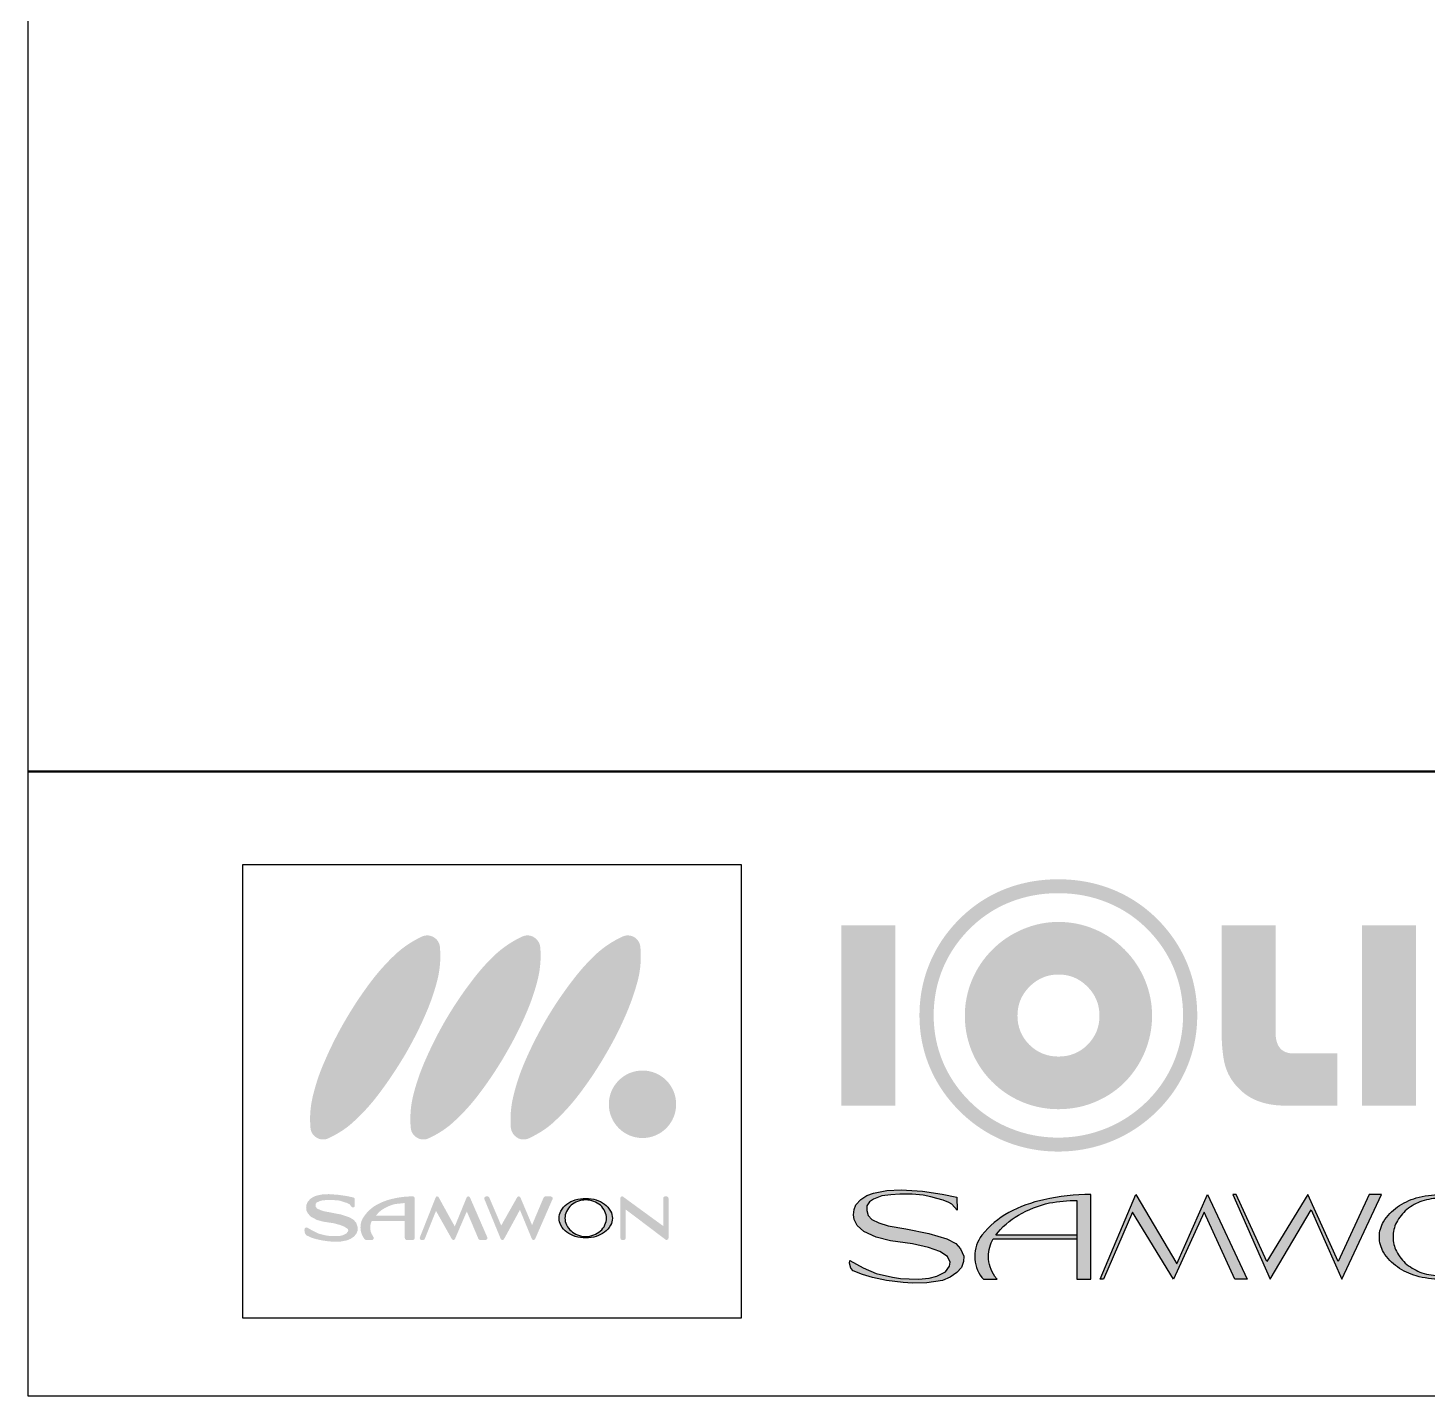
# Model space of a CAD drawing. Extents: x 295 to 2531, y 240 to 845.
# Drawn here: x 748.33 to 787.24, y 545.4 to 583.43 of the extents above; entities that cross this region are included whole.
import ezdxf

# ---------------------------------------------------------------- set-up
doc = ezdxf.new("R2010")
doc.units = 0
doc.header["$LTSCALE"] = 0.1
doc.layers.get('0').update_dxf_attribs({"linetype": 'CONTINUOUS'})
doc.layers.add('_______1', color=160, linetype='CONTINUOUS')
doc.layers.add('SHEET', color=7, linetype='CONTINUOUS')

# ---------------------------------------------------------------- blocks, each defined once
blk = doc.blocks.new('AI9-BLK8')
at = {"layer": '_______1'}
h = blk.add_hatch(color=7, dxfattribs=at)
edge = h.paths.add_edge_path()
edge.add_spline(control_points=[(1.18, -0.382), (1.113, -0.519), (1.015, -0.638), (0.899, -0.733), (0.778, -0.828), (0.644, -0.907), (0.5, -0.954), (0.34, -1.005), (0.171, -1.033), (0.001, -1.033), (-0.169, -1.033), (-0.336, -1.005), (-0.497, -0.954), (-0.641, -0.907), (-0.775, -0.828), (-0.897, -0.733), (-1.013, -0.638), (-1.107, -0.519), (-1.175, -0.382), (-1.237, -0.268), (-1.267, -0.137), (-1.267, -0.003), (-1.267, 0.134), (-1.237, 0.261), (-1.175, 0.382), (-1.107, 0.515), (-1.013, 0.632), (-0.897, 0.729), (-0.775, 0.828), (-0.641, 0.898), (-0.497, 0.951), (-0.336, 1.003), (-0.169, 1.029), (0.001, 1.029), (0.171, 1.029), (0.34, 1.003), (0.5, 0.951), (0.644, 0.898), (0.778, 0.828), (0.899, 0.729), (1.015, 0.632), (1.113, 0.515), (1.18, 0.382), (1.239, 0.261), (1.272, 0.134), (1.272, -0.003), (1.272, -0.137), (1.239, -0.268), (1.18, -0.382)], knot_values=[0, 0, 0, 0, 1, 1, 1, 2, 2, 2, 3, 3, 3, 4, 4, 4, 5, 5, 5, 6, 6, 6, 7, 7, 7, 8, 8, 8, 9, 9, 9, 10, 10, 10, 11, 11, 11, 12, 12, 12, 13, 13, 13, 14, 14, 14, 15, 15, 15, 16, 16, 16, 16], degree=3, periodic=0)
edge = h.paths.add_edge_path(flags=16)
edge.add_spline(control_points=[(1.52, 0.403), (1.428, 0.558), (1.305, 0.692), (1.154, 0.795), (1, 0.9), (0.83, 0.981), (0.649, 1.038), (0.438, 1.095), (0.221, 1.127), (0.001, 1.127), (-0.219, 1.127), (-0.436, 1.095), (-0.649, 1.038), (-0.828, 0.981), (-0.998, 0.9), (-1.15, 0.795), (-1.3, 0.692), (-1.424, 0.558), (-1.518, 0.403), (-1.59, 0.282), (-1.631, 0.14), (-1.631, -0.003), (-1.631, -0.146), (-1.59, -0.286), (-1.518, -0.408), (-1.424, -0.563), (-1.3, -0.7), (-1.15, -0.8), (-0.998, -0.907), (-0.828, -0.988), (-0.649, -1.039), (-0.436, -1.098), (-0.219, -1.127), (0.001, -1.127), (0.221, -1.127), (0.438, -1.098), (0.649, -1.039), (0.83, -0.988), (1, -0.907), (1.154, -0.8), (1.305, -0.7), (1.428, -0.563), (1.52, -0.408), (1.595, -0.286), (1.631, -0.146), (1.631, -0.003), (1.631, 0.14), (1.595, 0.282), (1.52, 0.403)], knot_values=[0, 0, 0, 0, 1, 1, 1, 2, 2, 2, 3, 3, 3, 4, 4, 4, 5, 5, 5, 6, 6, 6, 7, 7, 7, 8, 8, 8, 9, 9, 9, 10, 10, 10, 11, 11, 11, 12, 12, 12, 13, 13, 13, 14, 14, 14, 15, 15, 15, 16, 16, 16, 16], degree=3, periodic=0)
at = {"layer": '_______1', "color": 7}
for points in [[(1.52, 0.403), (1.428, 0.558), (1.305, 0.692), (1.154, 0.795), (1, 0.9), (0.83, 0.981), (0.649, 1.038), (0.438, 1.095), (0.221, 1.127), (0.001, 1.127), (-0.219, 1.127), (-0.436, 1.095), (-0.649, 1.038), (-0.828, 0.981), (-0.998, 0.9), (-1.15, 0.795), (-1.3, 0.692), (-1.424, 0.558), (-1.518, 0.403), (-1.59, 0.282), (-1.631, 0.14), (-1.631, -0.003), (-1.631, -0.146), (-1.59, -0.286), (-1.518, -0.408), (-1.424, -0.563), (-1.3, -0.7), (-1.15, -0.8), (-0.998, -0.907), (-0.828, -0.988), (-0.649, -1.039), (-0.436, -1.098), (-0.219, -1.127), (0.001, -1.127), (0.221, -1.127), (0.438, -1.098), (0.649, -1.039), (0.83, -0.988), (1, -0.907), (1.154, -0.8), (1.305, -0.7), (1.428, -0.563), (1.52, -0.408), (1.595, -0.286), (1.631, -0.146), (1.631, -0.003), (1.631, 0.14), (1.595, 0.282), (1.52, 0.403)], [(1.18, -0.382), (1.113, -0.519), (1.015, -0.638), (0.899, -0.733), (0.778, -0.828), (0.644, -0.907), (0.5, -0.954), (0.34, -1.005), (0.171, -1.033), (0.001, -1.033), (-0.169, -1.033), (-0.336, -1.005), (-0.497, -0.954), (-0.641, -0.907), (-0.775, -0.828), (-0.897, -0.733), (-1.013, -0.638), (-1.107, -0.519), (-1.175, -0.382), (-1.237, -0.268), (-1.267, -0.137), (-1.267, -0.003), (-1.267, 0.134), (-1.237, 0.261), (-1.175, 0.382), (-1.107, 0.515), (-1.013, 0.632), (-0.897, 0.729), (-0.775, 0.828), (-0.641, 0.898), (-0.497, 0.951), (-0.336, 1.003), (-0.169, 1.029), (0.001, 1.029), (0.171, 1.029), (0.34, 1.003), (0.5, 0.951), (0.644, 0.898), (0.778, 0.828), (0.899, 0.729), (1.015, 0.632), (1.113, 0.515), (1.18, 0.382), (1.239, 0.261), (1.272, 0.134), (1.272, -0.003), (1.272, -0.137), (1.239, -0.268), (1.18, -0.382)]]:
    blk.add_open_spline(points, degree=3, knots=[0, 0, 0, 0, 1, 1, 1, 2, 2, 2, 3, 3, 3, 4, 4, 4, 5, 5, 5, 6, 6, 6, 7, 7, 7, 8, 8, 8, 9, 9, 9, 10, 10, 10, 11, 11, 11, 12, 12, 12, 13, 13, 13, 14, 14, 14, 15, 15, 15, 16, 16, 16, 16], dxfattribs=at)

msp = doc.modelspace()

# ---------------------------------------------------------------- hatches: boundary and pattern name
at = {"layer": '_______1'}
h = msp.add_hatch(color=7, dxfattribs=at)
edge = h.paths.add_edge_path()
edge.add_spline(control_points=[(780.173, 554.682), (779.999, 554.27), (779.749, 553.903), (779.421, 553.582), (779.087, 553.258), (778.712, 553.011), (778.293, 552.843), (777.874, 552.673), (777.43, 552.587), (776.965, 552.587), (776.497, 552.587), (776.056, 552.673), (775.639, 552.843), (775.22, 553.011), (774.845, 553.258), (774.516, 553.582), (774.185, 553.911), (773.934, 554.277), (773.761, 554.686), (773.588, 555.094), (773.503, 555.527), (773.503, 555.985), (773.503, 556.448), (773.588, 556.885), (773.761, 557.296), (773.934, 557.707), (774.185, 558.077), (774.516, 558.403), (774.842, 558.726), (775.212, 558.968), (775.627, 559.133), (776.043, 559.298), (776.489, 559.382), (776.965, 559.382), (777.443, 559.382), (777.89, 559.298), (778.307, 559.131), (778.725, 558.965), (779.097, 558.723), (779.421, 558.403), (779.752, 558.077), (780.004, 557.707), (780.176, 557.296), (780.348, 556.885), (780.435, 556.448), (780.435, 555.985), (780.435, 555.527), (780.348, 555.093), (780.173, 554.682), (780.173, 554.682), (780.173, 554.682), (780.173, 554.682)], knot_values=[0, 0, 0, 0, 1, 1, 1, 2, 2, 2, 3, 3, 3, 4, 4, 4, 5, 5, 5, 6, 6, 6, 7, 7, 7, 8, 8, 8, 9, 9, 9, 10, 10, 10, 11, 11, 11, 12, 12, 12, 13, 13, 13, 14, 14, 14, 15, 15, 15, 16, 16, 16, 17, 17, 17, 17], degree=3, periodic=0)
edge = h.paths.add_edge_path(flags=16)
edge.add_spline(control_points=[(780.542, 557.446), (780.349, 557.904), (780.068, 558.315), (779.7, 558.68), (779.34, 559.034), (778.926, 559.305), (778.461, 559.49), (777.996, 559.675), (777.496, 559.768), (776.963, 559.768), (776.435, 559.768), (775.939, 559.676), (775.474, 559.492), (775.011, 559.308), (774.599, 559.037), (774.237, 558.68), (773.868, 558.315), (773.588, 557.904), (773.397, 557.446), (773.204, 556.987), (773.108, 556.501), (773.108, 555.985), (773.108, 555.476), (773.204, 554.993), (773.397, 554.538), (773.588, 554.083), (773.868, 553.675), (774.237, 553.309), (774.605, 552.948), (775.022, 552.673), (775.488, 552.484), (775.952, 552.296), (776.445, 552.2), (776.963, 552.2), (777.483, 552.2), (777.977, 552.296), (778.443, 552.484), (778.91, 552.673), (779.328, 552.948), (779.7, 553.309), (780.065, 553.667), (780.345, 554.075), (780.539, 554.534), (780.733, 554.992), (780.829, 555.476), (780.829, 555.985), (780.829, 556.501), (780.733, 556.987), (780.542, 557.446), (780.542, 557.446), (780.542, 557.446), (780.542, 557.446)], knot_values=[0, 0, 0, 0, 1, 1, 1, 2, 2, 2, 3, 3, 3, 4, 4, 4, 5, 5, 5, 6, 6, 6, 7, 7, 7, 8, 8, 8, 9, 9, 9, 10, 10, 10, 11, 11, 11, 12, 12, 12, 13, 13, 13, 14, 14, 14, 15, 15, 15, 16, 16, 16, 17, 17, 17, 17], degree=3, periodic=0)
for points in [[(770.933, 553.475), (770.933, 558.486), (772.433, 558.486), (772.433, 553.475), (770.933, 553.475)], [(785.406, 553.475), (785.406, 558.486), (786.906, 558.486), (786.906, 553.475), (785.406, 553.475)], [(774.154, 550.567), (774.08, 550.655), (774.008, 550.733), (773.927, 550.779), (773.765, 550.845), (773.594, 550.897), (773.422, 550.943), (773.208, 550.984), (772.905, 551.011), (772.558, 551.011), (772.31, 550.996), (772.064, 550.966), (771.833, 550.876), (771.723, 550.805), (771.649, 550.693), (771.645, 550.562), (771.684, 550.422), (771.786, 550.312), (771.98, 550.214), (772.24, 550.135), (772.73, 550.048), (773.368, 549.926), (773.868, 549.775), (774.119, 549.64), (774.253, 549.5), (774.338, 549.296), (774.332, 549.14), (774.279, 548.979), (774.149, 548.838), (773.964, 548.705), (773.744, 548.618), (773.317, 548.549), (772.916, 548.538), (772.654, 548.558), (772.187, 548.611), (771.798, 548.697), (771.521, 548.78), (771.265, 548.886), (771.201, 548.959), (771.167, 549.097), (771.173, 549.167), (771.547, 548.967), (771.902, 548.806), (772.355, 548.705), (772.581, 548.671), (772.826, 548.659), (773.079, 548.651), (773.374, 548.678), (773.594, 548.733), (773.829, 548.857), (773.943, 549.013), (773.959, 549.128), (773.885, 549.279), (773.675, 549.421), (773.355, 549.534), (772.91, 549.632), (772.299, 549.721), (771.902, 549.82), (771.562, 549.973), (771.375, 550.147), (771.29, 550.312), (771.27, 550.443), (771.29, 550.59), (771.342, 550.716), (771.478, 550.871), (771.645, 550.979), (771.827, 551.045), (772.201, 551.117), (772.603, 551.137), (773.189, 551.101), (773.737, 551.018), (774.149, 550.936)], [(780.166, 548.651), (779.029, 550.512), (778.225, 548.651), (778.131, 548.651), (779.125, 551.006), (780.262, 549.077), (781.114, 551.006), (782.218, 548.651), (781.871, 548.651), (781.019, 550.512)], [(785.607, 551.006), (784.751, 549.14), (783.901, 551.006), (782.765, 549.14), (781.912, 551.006), (781.818, 551.006), (782.86, 548.651), (783.998, 550.575), (784.85, 548.651), (785.955, 551.006)]]:
    msp.add_hatch(color=7, dxfattribs=at).paths.add_polyline_path(points)
h = msp.add_hatch(color=7, dxfattribs=at)
edge = h.paths.add_edge_path(flags=16)
edge.add_spline(control_points=[(775.832, 555.977), (775.832, 555.659), (775.942, 555.392), (776.162, 555.17), (776.385, 554.949), (776.655, 554.84), (776.975, 554.84), (777.291, 554.84), (777.561, 554.949), (777.781, 555.17), (778.002, 555.392), (778.112, 555.659), (778.112, 555.977), (778.112, 556.292), (778, 556.56), (777.777, 556.784), (777.555, 557.008), (777.287, 557.121), (776.975, 557.121), (776.66, 557.121), (776.391, 557.008), (776.167, 556.784), (775.944, 556.56), (775.832, 556.292), (775.832, 555.977), (775.832, 555.977), (775.832, 555.977), (775.832, 555.977)], knot_values=[0, 0, 0, 0, 1, 1, 1, 2, 2, 2, 3, 3, 3, 4, 4, 4, 5, 5, 5, 6, 6, 6, 7, 7, 7, 8, 8, 8, 9, 9, 9, 9], degree=3, periodic=0)
edge = h.paths.add_edge_path()
edge.add_spline(control_points=[(774.369, 555.977), (774.369, 556.32), (774.436, 556.648), (774.567, 556.966), (774.699, 557.282), (774.887, 557.564), (775.134, 557.811), (775.374, 558.052), (775.656, 558.242), (775.979, 558.379), (776.302, 558.515), (776.632, 558.583), (776.968, 558.583), (777.316, 558.583), (777.649, 558.516), (777.967, 558.384), (778.285, 558.251), (778.565, 558.06), (778.813, 557.811), (779.056, 557.567), (779.243, 557.284), (779.377, 556.963), (779.508, 556.644), (779.574, 556.314), (779.574, 555.977), (779.574, 555.679), (779.524, 555.387), (779.424, 555.104), (779.323, 554.819), (779.179, 554.56), (778.992, 554.327), (778.75, 554.026), (778.452, 553.792), (778.099, 553.626), (777.747, 553.46), (777.371, 553.377), (776.968, 553.377), (776.669, 553.377), (776.377, 553.427), (776.093, 553.527), (775.811, 553.629), (775.554, 553.773), (775.325, 553.96), (775.022, 554.207), (774.787, 554.507), (774.619, 554.858), (774.453, 555.211), (774.369, 555.584), (774.369, 555.977), (774.369, 555.977), (774.369, 555.977), (774.369, 555.977)], knot_values=[0, 0, 0, 0, 1, 1, 1, 2, 2, 2, 3, 3, 3, 4, 4, 4, 5, 5, 5, 6, 6, 6, 7, 7, 7, 8, 8, 8, 9, 9, 9, 10, 10, 10, 11, 11, 11, 12, 12, 12, 13, 13, 13, 14, 14, 14, 15, 15, 15, 16, 16, 16, 17, 17, 17, 17], degree=3, periodic=0)
h = msp.add_hatch(color=7, dxfattribs=at)
edge = h.paths.add_edge_path()
edge.add_spline(control_points=[(781.505, 558.486), (781.505, 558.486), (783.005, 558.486), (783.005, 558.486), (783.005, 558.486), (783.005, 555.53), (783.005, 555.53), (783.005, 555.326), (783.048, 555.173), (783.131, 555.075), (783.213, 554.976), (783.341, 554.926), (783.514, 554.926), (783.551, 554.926), (783.579, 554.926), (783.6, 554.927), (783.621, 554.927), (783.636, 554.929), (784.724, 554.933), (784.724, 554.933), (784.727, 553.475), (784.727, 553.475), (784.727, 553.475), (783.316, 553.475), (783.316, 553.475), (783.032, 553.475), (782.787, 553.51), (782.578, 553.582), (782.368, 553.652), (782.185, 553.762), (782.028, 553.911), (781.84, 554.085), (781.706, 554.289), (781.626, 554.522), (781.545, 554.755), (781.505, 555.131), (781.505, 555.649), (781.505, 555.649), (781.505, 555.817), (781.505, 555.817), (781.505, 555.817), (781.505, 558.486), (781.505, 558.486), (781.505, 558.486), (781.505, 558.486), (781.505, 558.486)], knot_values=[0, 0, 0, 0, 1, 1, 1, 2, 2, 2, 3, 3, 3, 4, 4, 4, 5, 5, 5, 6, 6, 6, 7, 7, 7, 8, 8, 8, 9, 9, 9, 10, 10, 10, 11, 11, 11, 12, 12, 12, 13, 13, 13, 14, 14, 14, 15, 15, 15, 15], degree=3, periodic=0)
h = msp.add_hatch(color=7, dxfattribs=at)
edge = h.paths.add_edge_path()
edge.add_spline(control_points=[(756.18, 552.856), (756.152, 553.154), (756.176, 553.452), (756.245, 553.741), (756.323, 554.059), (756.422, 554.368), (756.556, 554.669), (756.73, 555.078), (756.928, 555.476), (757.154, 555.859), (757.374, 556.24), (757.619, 556.605), (757.886, 556.957), (758.087, 557.218), (758.307, 557.462), (758.546, 557.686), (758.762, 557.887), (759.01, 558.051), (759.282, 558.177), (759.386, 558.224), (759.505, 558.217), (759.603, 558.158), (759.703, 558.1), (759.769, 557.999), (759.777, 557.887), (759.806, 557.587), (759.783, 557.294), (759.715, 556.998), (759.636, 556.687), (759.532, 556.375), (759.403, 556.074), (759.229, 555.664), (759.028, 555.269), (758.807, 554.889), (758.579, 554.507), (758.336, 554.14), (758.067, 553.786), (757.871, 553.526), (757.652, 553.283), (757.412, 553.061), (757.196, 552.852), (756.947, 552.694), (756.674, 552.567), (756.571, 552.517), (756.452, 552.525), (756.351, 552.585), (756.254, 552.643), (756.188, 552.743), (756.18, 552.856)], knot_values=[0, 0, 0, 0, 1, 1, 1, 2, 2, 2, 3, 3, 3, 4, 4, 4, 5, 5, 5, 6, 6, 6, 7, 7, 7, 8, 8, 8, 9, 9, 9, 10, 10, 10, 11, 11, 11, 12, 12, 12, 13, 13, 13, 14, 14, 14, 15, 15, 15, 16, 16, 16, 16], degree=3, periodic=0)
edge = h.paths.add_edge_path()
edge.add_spline(control_points=[(761.749, 552.856), (761.727, 553.154), (761.747, 553.452), (761.82, 553.741), (761.896, 554.059), (761.996, 554.368), (762.127, 554.669), (762.301, 555.078), (762.503, 555.476), (762.725, 555.859), (762.947, 556.24), (763.195, 556.605), (763.465, 556.957), (763.661, 557.218), (763.88, 557.462), (764.116, 557.686), (764.336, 557.887), (764.584, 558.051), (764.857, 558.177), (764.961, 558.224), (765.082, 558.217), (765.18, 558.158), (765.278, 558.1), (765.338, 557.999), (765.35, 557.887), (765.378, 557.587), (765.358, 557.294), (765.289, 556.998), (765.21, 556.687), (765.103, 556.375), (764.976, 556.074), (764.803, 555.664), (764.604, 555.269), (764.378, 554.889), (764.158, 554.507), (763.911, 554.14), (763.642, 553.786), (763.444, 553.526), (763.225, 553.283), (762.987, 553.061), (762.772, 552.852), (762.52, 552.694), (762.25, 552.567), (762.142, 552.517), (762.024, 552.525), (761.927, 552.585), (761.829, 552.643), (761.767, 552.743), (761.749, 552.856)], knot_values=[0, 0, 0, 0, 1, 1, 1, 2, 2, 2, 3, 3, 3, 4, 4, 4, 5, 5, 5, 6, 6, 6, 7, 7, 7, 8, 8, 8, 9, 9, 9, 10, 10, 10, 11, 11, 11, 12, 12, 12, 13, 13, 13, 14, 14, 14, 15, 15, 15, 16, 16, 16, 16], degree=3, periodic=0)
edge = h.paths.add_edge_path()
edge.add_spline(control_points=[(758.967, 552.856), (758.94, 553.154), (758.961, 553.452), (759.031, 553.741), (759.108, 554.059), (759.213, 554.368), (759.341, 554.669), (759.517, 555.078), (759.715, 555.476), (759.938, 555.859), (760.161, 556.24), (760.406, 556.605), (760.677, 556.957), (760.872, 557.218), (761.09, 557.462), (761.328, 557.686), (761.549, 557.887), (761.798, 558.051), (762.068, 558.177), (762.173, 558.224), (762.295, 558.217), (762.389, 558.158), (762.488, 558.1), (762.553, 557.999), (762.566, 557.887), (762.594, 557.587), (762.57, 557.294), (762.501, 556.998), (762.423, 556.687), (762.32, 556.375), (762.189, 556.074), (762.017, 555.664), (761.813, 555.269), (761.591, 554.889), (761.37, 554.507), (761.122, 554.14), (760.855, 553.786), (760.656, 553.526), (760.44, 553.283), (760.199, 553.061), (759.984, 552.852), (759.736, 552.694), (759.462, 552.567), (759.358, 552.517), (759.239, 552.525), (759.14, 552.585), (759.04, 552.643), (758.976, 552.743), (758.967, 552.856)], knot_values=[0, 0, 0, 0, 1, 1, 1, 2, 2, 2, 3, 3, 3, 4, 4, 4, 5, 5, 5, 6, 6, 6, 7, 7, 7, 8, 8, 8, 9, 9, 9, 10, 10, 10, 11, 11, 11, 12, 12, 12, 13, 13, 13, 14, 14, 14, 15, 15, 15, 16, 16, 16, 16], degree=3, periodic=0)
edge = h.paths.add_edge_path()
edge.add_spline(control_points=[(765.409, 552.576), (764.894, 552.576), (764.473, 552.995), (764.473, 553.517), (764.473, 554.029), (764.894, 554.452), (765.409, 554.452), (765.93, 554.452), (766.344, 554.029), (766.344, 553.517), (766.344, 552.995), (765.93, 552.576), (765.409, 552.576)], knot_values=[0, 0, 0, 0, 1, 1, 1, 2, 2, 2, 3, 3, 3, 4, 4, 4, 4], degree=3, periodic=0)
h = msp.add_hatch(color=7, dxfattribs=at)
edge = h.paths.add_edge_path(flags=16)
edge.add_spline(control_points=[(760.567, 550.953), (760.543, 550.953), (760.525, 550.938), (760.518, 550.918), (760.518, 550.918), (760.256, 550.276), (760.191, 550.119), (760.103, 550.267), (759.746, 550.923), (759.746, 550.923), (759.738, 550.941), (759.718, 550.953), (759.698, 550.953), (759.677, 550.953), (759.66, 550.936), (759.657, 550.918), (759.657, 550.918), (759.221, 549.815), (759.221, 549.815), (759.215, 549.799), (759.217, 549.782), (759.225, 549.763), (759.236, 549.751), (759.251, 549.742), (759.267, 549.742), (759.267, 549.742), (759.31, 549.742), (759.31, 549.742), (759.332, 549.742), (759.351, 549.752), (759.358, 549.776), (759.358, 549.776), (759.605, 550.393), (759.669, 550.55), (759.753, 550.4), (760.108, 549.769), (760.108, 549.769), (760.117, 549.751), (760.139, 549.74), (760.156, 549.742), (760.177, 549.742), (760.192, 549.752), (760.199, 549.776), (760.199, 549.776), (760.451, 550.368), (760.525, 550.534), (760.597, 550.368), (760.847, 549.776), (760.847, 549.776), (760.855, 549.752), (760.873, 549.742), (760.896, 549.742), (760.896, 549.742), (761.047, 549.742), (761.047, 549.742), (761.065, 549.742), (761.078, 549.751), (761.09, 549.766), (761.099, 549.782), (761.103, 549.801), (761.095, 549.815), (761.095, 549.815), (760.613, 550.923), (760.613, 550.923), (760.605, 550.938), (760.589, 550.953), (760.567, 550.953)], knot_values=[0, 0, 0, 0, 1, 1, 1, 2, 2, 2, 3, 3, 3, 4, 4, 4, 5, 5, 5, 6, 6, 6, 7, 7, 7, 8, 8, 8, 9, 9, 9, 10, 10, 10, 11, 11, 11, 12, 12, 12, 13, 13, 13, 14, 14, 14, 15, 15, 15, 16, 16, 16, 17, 17, 17, 18, 18, 18, 19, 19, 19, 20, 20, 20, 21, 21, 21, 22, 22, 22, 22], degree=3, periodic=0)
edge = h.paths.add_edge_path()
edge.add_spline(control_points=[(758.802, 550.421), (758.802, 550.421), (758, 550.421), (758, 550.421), (758.057, 550.483), (758.111, 550.55), (758.176, 550.586), (758.286, 550.659), (758.412, 550.711), (758.538, 550.742), (758.538, 550.742), (758.714, 550.759), (758.802, 550.77), (758.802, 550.77), (758.802, 550.421), (758.802, 550.421)], knot_values=[0, 0, 0, 0, 1, 1, 1, 2, 2, 2, 3, 3, 3, 4, 4, 4, 5, 5, 5, 5], degree=3, periodic=0)
edge = h.paths.add_edge_path(flags=16)
edge.add_spline(control_points=[(758.445, 550.882), (758.295, 550.85), (758.147, 550.789), (758.005, 550.711), (757.876, 550.637), (757.759, 550.528), (757.666, 550.395), (757.604, 550.314), (757.569, 550.209), (757.569, 550.094), (757.569, 549.984), (757.602, 549.874), (757.666, 549.79), (757.666, 549.79), (757.682, 549.763), (757.682, 549.763), (757.693, 549.751), (757.709, 549.742), (757.724, 549.742), (757.724, 549.742), (757.892, 549.742), (757.892, 549.742), (757.913, 549.742), (757.924, 549.752), (757.935, 549.776), (757.938, 549.782), (757.94, 549.79), (757.94, 549.79), (757.94, 549.809), (757.935, 549.825), (757.926, 549.827), (757.926, 549.827), (757.913, 549.855), (757.913, 549.855), (757.862, 549.925), (757.839, 550.006), (757.839, 550.094), (757.839, 550.159), (757.859, 550.22), (757.885, 550.273), (757.885, 550.273), (758.802, 550.273), (758.802, 550.273), (758.802, 550.036), (758.802, 549.797), (758.802, 549.797), (758.802, 549.766), (758.829, 549.742), (758.855, 549.742), (758.855, 549.742), (759.021, 549.742), (759.021, 549.742), (759.05, 549.742), (759.076, 549.766), (759.076, 549.797), (759.076, 549.797), (759.076, 550.899), (759.076, 550.899), (759.076, 550.93), (759.05, 550.953), (759.021, 550.953), (758.825, 550.953), (758.631, 550.93), (758.445, 550.882)], knot_values=[0, 0, 0, 0, 1, 1, 1, 2, 2, 2, 3, 3, 3, 4, 4, 4, 5, 5, 5, 6, 6, 6, 7, 7, 7, 8, 8, 8, 9, 9, 9, 10, 10, 10, 11, 11, 11, 12, 12, 12, 13, 13, 13, 14, 14, 14, 15, 15, 15, 16, 16, 16, 17, 17, 17, 18, 18, 18, 19, 19, 19, 20, 20, 20, 21, 21, 21, 21], degree=3, periodic=0)
edge = h.paths.add_edge_path(flags=16)
edge.add_spline(control_points=[(762.903, 550.927), (762.892, 550.941), (762.877, 550.953), (762.858, 550.953), (762.858, 550.953), (762.708, 550.953), (762.708, 550.953), (762.689, 550.953), (762.67, 550.938), (762.659, 550.918), (762.659, 550.918), (762.409, 550.329), (762.339, 550.155), (762.266, 550.329), (762.017, 550.918), (762.017, 550.918), (762.006, 550.938), (761.993, 550.953), (761.97, 550.953), (761.948, 550.953), (761.93, 550.941), (761.922, 550.923), (761.922, 550.923), (761.565, 550.29), (761.481, 550.143), (761.417, 550.297), (761.151, 550.918), (761.151, 550.918), (761.144, 550.938), (761.123, 550.953), (761.105, 550.953), (761.105, 550.953), (761.063, 550.953), (761.063, 550.953), (761.047, 550.953), (761.029, 550.941), (761.02, 550.93), (761.012, 550.914), (761.008, 550.895), (761.013, 550.879), (761.013, 550.879), (761.466, 549.776), (761.466, 549.776), (761.475, 549.752), (761.493, 549.742), (761.51, 549.742), (761.532, 549.74), (761.549, 549.751), (761.56, 549.769), (761.56, 549.769), (761.92, 550.424), (762.001, 550.58), (762.067, 550.419), (762.332, 549.776), (762.332, 549.776), (762.339, 549.752), (762.358, 549.742), (762.377, 549.742), (762.402, 549.742), (762.42, 549.752), (762.427, 549.776), (762.427, 549.776), (762.908, 550.878), (762.908, 550.878), (762.913, 550.895), (762.911, 550.912), (762.903, 550.927)], knot_values=[0, 0, 0, 0, 1, 1, 1, 2, 2, 2, 3, 3, 3, 4, 4, 4, 5, 5, 5, 6, 6, 6, 7, 7, 7, 8, 8, 8, 9, 9, 9, 10, 10, 10, 11, 11, 11, 12, 12, 12, 13, 13, 13, 14, 14, 14, 15, 15, 15, 16, 16, 16, 17, 17, 17, 18, 18, 18, 19, 19, 19, 20, 20, 20, 21, 21, 21, 22, 22, 22, 22], degree=3, periodic=0)
edge = h.paths.add_edge_path(flags=16)
edge.add_spline(control_points=[(757.385, 550.298), (757.385, 550.298), (757.266, 550.371), (757.266, 550.371), (757.266, 550.371), (757.04, 550.447), (757.04, 550.447), (757.04, 550.447), (756.752, 550.503), (756.752, 550.503), (756.752, 550.503), (756.541, 550.543), (756.541, 550.543), (756.541, 550.543), (756.438, 550.581), (756.438, 550.581), (756.438, 550.581), (756.359, 550.619), (756.359, 550.619), (756.359, 550.619), (756.328, 550.662), (756.328, 550.662), (756.328, 550.662), (756.323, 550.709), (756.323, 550.709), (756.323, 550.709), (756.328, 550.751), (756.328, 550.751), (756.328, 550.751), (756.351, 550.784), (756.351, 550.784), (756.351, 550.784), (756.384, 550.797), (756.384, 550.797), (756.384, 550.797), (756.473, 550.835), (756.473, 550.835), (756.473, 550.835), (756.571, 550.848), (756.571, 550.848), (756.571, 550.848), (756.667, 550.85), (756.667, 550.85), (756.667, 550.85), (756.821, 550.85), (756.821, 550.85), (756.821, 550.85), (756.947, 550.843), (756.947, 550.843), (756.947, 550.843), (757.035, 550.823), (757.035, 550.823), (757.035, 550.823), (757.105, 550.797), (757.105, 550.797), (757.105, 550.797), (757.177, 550.776), (757.177, 550.776), (757.177, 550.776), (757.242, 550.748), (757.242, 550.748), (757.242, 550.748), (757.273, 550.729), (757.273, 550.729), (757.273, 550.729), (757.321, 550.662), (757.321, 550.662), (757.331, 550.652), (757.345, 550.645), (757.364, 550.645), (757.364, 550.645), (757.364, 550.645), (757.364, 550.645), (757.374, 550.645), (757.385, 550.65), (757.395, 550.656), (757.407, 550.664), (757.412, 550.68), (757.412, 550.696), (757.412, 550.696), (757.412, 550.872), (757.412, 550.872), (757.411, 550.895), (757.395, 550.916), (757.371, 550.923), (757.371, 550.923), (757.192, 550.962), (757.192, 550.962), (757.192, 550.962), (756.952, 550.997), (756.952, 550.997), (756.952, 550.997), (756.69, 551.016), (756.69, 551.016), (756.69, 551.016), (756.509, 551.008), (756.509, 551.008), (756.509, 551.008), (756.338, 550.972), (756.338, 550.972), (756.338, 550.972), (756.254, 550.936), (756.254, 550.936), (756.254, 550.936), (756.169, 550.879), (756.169, 550.879), (756.169, 550.879), (756.099, 550.794), (756.099, 550.794), (756.099, 550.794), (756.069, 550.723), (756.069, 550.723), (756.069, 550.723), (756.059, 550.645), (756.059, 550.645), (756.059, 550.645), (756.066, 550.567), (756.066, 550.567), (756.066, 550.567), (756.109, 550.476), (756.109, 550.476), (756.109, 550.476), (756.199, 550.382), (756.199, 550.382), (756.199, 550.382), (756.362, 550.298), (756.362, 550.298), (756.362, 550.298), (756.543, 550.249), (756.543, 550.249), (756.543, 550.249), (756.814, 550.209), (756.814, 550.209), (756.814, 550.209), (757.006, 550.159), (757.006, 550.159), (757.006, 550.159), (757.13, 550.107), (757.13, 550.107), (757.13, 550.107), (757.216, 550.049), (757.216, 550.049), (757.216, 550.049), (757.231, 549.995), (757.231, 549.995), (757.231, 549.995), (757.181, 549.926), (757.181, 549.926), (757.181, 549.926), (757.092, 549.878), (757.092, 549.878), (757.092, 549.878), (757.013, 549.857), (757.013, 549.857), (757.013, 549.857), (756.893, 549.85), (756.893, 549.85), (756.893, 549.85), (756.785, 549.852), (756.785, 549.852), (756.785, 549.852), (756.683, 549.857), (756.683, 549.857), (756.683, 549.857), (756.589, 549.871), (756.589, 549.871), (756.589, 549.871), (756.397, 549.92), (756.397, 549.92), (756.397, 549.92), (756.254, 549.992), (756.254, 549.992), (756.254, 549.992), (756.093, 550.083), (756.093, 550.083), (756.078, 550.091), (756.059, 550.091), (756.044, 550.083), (756.026, 550.078), (756.014, 550.059), (756.014, 550.042), (756.014, 550.042), (756.012, 550.006), (756.012, 550.006), (756.012, 550.006), (756.026, 549.929), (756.026, 549.929), (756.026, 549.929), (756.066, 549.871), (756.066, 549.871), (756.066, 549.871), (756.197, 549.809), (756.197, 549.809), (756.197, 549.809), (756.325, 549.769), (756.325, 549.769), (756.325, 549.769), (756.497, 549.73), (756.497, 549.73), (756.497, 549.73), (756.706, 549.701), (756.706, 549.701), (756.706, 549.701), (756.821, 549.695), (756.821, 549.695), (756.821, 549.695), (757.002, 549.695), (757.002, 549.695), (757.002, 549.695), (757.193, 549.731), (757.193, 549.731), (757.193, 549.731), (757.3, 549.776), (757.3, 549.776), (757.3, 549.776), (757.391, 549.84), (757.391, 549.84), (757.391, 549.84), (757.457, 549.92), (757.457, 549.92), (757.457, 549.92), (757.492, 550.006), (757.492, 550.006), (757.492, 550.006), (757.493, 550.094), (757.493, 550.094), (757.493, 550.094), (757.453, 550.214), (757.453, 550.214), (757.453, 550.214), (757.385, 550.298), (757.385, 550.298)], knot_values=[0, 0, 0, 0, 1, 1, 1, 2, 2, 2, 3, 3, 3, 4, 4, 4, 5, 5, 5, 6, 6, 6, 7, 7, 7, 8, 8, 8, 9, 9, 9, 10, 10, 10, 11, 11, 11, 12, 12, 12, 13, 13, 13, 14, 14, 14, 15, 15, 15, 16, 16, 16, 17, 17, 17, 18, 18, 18, 19, 19, 19, 20, 20, 20, 21, 21, 21, 22, 22, 22, 23, 23, 23, 24, 24, 24, 25, 25, 25, 26, 26, 26, 27, 27, 27, 28, 28, 28, 29, 29, 29, 30, 30, 30, 31, 31, 31, 32, 32, 32, 33, 33, 33, 34, 34, 34, 35, 35, 35, 36, 36, 36, 37, 37, 37, 38, 38, 38, 39, 39, 39, 40, 40, 40, 41, 41, 41, 42, 42, 42, 43, 43, 43, 44, 44, 44, 45, 45, 45, 46, 46, 46, 47, 47, 47, 48, 48, 48, 49, 49, 49, 50, 50, 50, 51, 51, 51, 52, 52, 52, 53, 53, 53, 54, 54, 54, 55, 55, 55, 56, 56, 56, 57, 57, 57, 58, 58, 58, 59, 59, 59, 60, 60, 60, 61, 61, 61, 62, 62, 62, 63, 63, 63, 64, 64, 64, 65, 65, 65, 66, 66, 66, 67, 67, 67, 68, 68, 68, 69, 69, 69, 70, 70, 70, 71, 71, 71, 72, 72, 72, 73, 73, 73, 74, 74, 74, 75, 75, 75, 76, 76, 76, 77, 77, 77, 77], degree=3, periodic=0)
h = msp.add_hatch(color=7, dxfattribs=at)
edge = h.paths.add_edge_path()
edge.add_spline(control_points=[(764.365, 550.159), (764.336, 550.094), (764.291, 550.036), (764.237, 549.992), (764.182, 549.94), (764.123, 549.908), (764.056, 549.881), (763.984, 549.855), (763.908, 549.84), (763.83, 549.84), (763.755, 549.84), (763.679, 549.855), (763.605, 549.881), (763.537, 549.908), (763.477, 549.94), (763.425, 549.992), (763.37, 550.036), (763.323, 550.094), (763.295, 550.159), (763.266, 550.22), (763.253, 550.283), (763.253, 550.345), (763.253, 550.414), (763.266, 550.476), (763.295, 550.534), (763.323, 550.6), (763.37, 550.659), (763.425, 550.709), (763.477, 550.751), (763.537, 550.788), (763.605, 550.814), (763.679, 550.843), (763.755, 550.853), (763.83, 550.853), (763.908, 550.853), (763.984, 550.843), (764.056, 550.814), (764.123, 550.788), (764.182, 550.751), (764.237, 550.709), (764.291, 550.659), (764.336, 550.6), (764.365, 550.534), (764.394, 550.476), (764.406, 550.414), (764.406, 550.345), (764.406, 550.283), (764.394, 550.22), (764.365, 550.159)], knot_values=[0, 0, 0, 0, 1, 1, 1, 2, 2, 2, 3, 3, 3, 4, 4, 4, 5, 5, 5, 6, 6, 6, 7, 7, 7, 8, 8, 8, 9, 9, 9, 10, 10, 10, 11, 11, 11, 12, 12, 12, 13, 13, 13, 14, 14, 14, 15, 15, 15, 16, 16, 16, 16], degree=3, periodic=0)
edge = h.paths.add_edge_path(flags=16)
edge.add_spline(control_points=[(764.522, 550.545), (764.477, 550.619), (764.421, 550.69), (764.354, 550.74), (764.285, 550.789), (764.207, 550.833), (764.125, 550.853), (764.027, 550.882), (763.93, 550.899), (763.83, 550.899), (763.732, 550.899), (763.63, 550.882), (763.535, 550.853), (763.453, 550.833), (763.375, 550.789), (763.309, 550.74), (763.237, 550.69), (763.182, 550.619), (763.141, 550.545), (763.104, 550.487), (763.089, 550.418), (763.089, 550.345), (763.089, 550.276), (763.104, 550.209), (763.141, 550.149), (763.182, 550.071), (763.237, 550.006), (763.309, 549.957), (763.375, 549.908), (763.453, 549.866), (763.535, 549.84), (763.63, 549.812), (763.732, 549.797), (763.83, 549.797), (763.93, 549.797), (764.027, 549.812), (764.125, 549.84), (764.207, 549.866), (764.285, 549.908), (764.354, 549.957), (764.421, 550.006), (764.477, 550.071), (764.522, 550.149), (764.555, 550.209), (764.572, 550.276), (764.572, 550.345), (764.572, 550.418), (764.555, 550.487), (764.522, 550.545)], knot_values=[0, 0, 0, 0, 1, 1, 1, 2, 2, 2, 3, 3, 3, 4, 4, 4, 5, 5, 5, 6, 6, 6, 7, 7, 7, 8, 8, 8, 9, 9, 9, 10, 10, 10, 11, 11, 11, 12, 12, 12, 13, 13, 13, 14, 14, 14, 15, 15, 15, 16, 16, 16, 16], degree=3, periodic=0)
h = msp.add_hatch(color=7, dxfattribs=at)
edge = h.paths.add_edge_path()
edge.add_spline(control_points=[(766.078, 550.953), (766.078, 550.953), (766.04, 550.953), (766.04, 550.953), (766.009, 550.953), (765.987, 550.93), (765.987, 550.899), (765.987, 550.899), (765.987, 550.288), (765.987, 550.128), (765.842, 550.233), (764.873, 550.941), (764.873, 550.941), (764.865, 550.949), (764.855, 550.953), (764.84, 550.953), (764.827, 550.953), (764.813, 550.941), (764.803, 550.931), (764.797, 550.923), (764.794, 550.912), (764.794, 550.899), (764.794, 550.899), (764.794, 549.797), (764.794, 549.797), (764.794, 549.766), (764.815, 549.742), (764.84, 549.742), (764.84, 549.742), (764.885, 549.742), (764.885, 549.742), (764.917, 549.742), (764.939, 549.766), (764.939, 549.797), (764.939, 549.797), (764.939, 550.424), (764.939, 550.591), (765.084, 550.483), (766.051, 549.751), (766.051, 549.751), (766.066, 549.74), (766.085, 549.737), (766.104, 549.749), (766.122, 549.752), (766.132, 549.776), (766.132, 549.797), (766.132, 549.797), (766.132, 550.899), (766.132, 550.899), (766.132, 550.93), (766.109, 550.953), (766.078, 550.953)], knot_values=[0, 0, 0, 0, 1, 1, 1, 2, 2, 2, 3, 3, 3, 4, 4, 4, 5, 5, 5, 6, 6, 6, 7, 7, 7, 8, 8, 8, 9, 9, 9, 10, 10, 10, 11, 11, 11, 12, 12, 12, 13, 13, 13, 14, 14, 14, 15, 15, 15, 16, 16, 16, 17, 17, 17, 17], degree=3, periodic=0)
h = msp.add_hatch(color=7, dxfattribs=at)
edge = h.paths.add_edge_path()
edge.add_spline(control_points=[(777.486, 549.874), (777.486, 549.874), (775.227, 549.874), (775.227, 549.874), (775.4, 550.101), (775.614, 550.292), (775.858, 550.43), (776.131, 550.589), (776.422, 550.703), (776.724, 550.771), (776.974, 550.816), (777.231, 550.838), (777.486, 550.842), (777.486, 550.842), (777.486, 548.651), (777.486, 548.651), (777.486, 548.651), (777.868, 548.651), (777.868, 548.651), (777.868, 548.651), (777.868, 551.006), (777.868, 551.006), (777.429, 551.006), (776.993, 550.955), (776.568, 550.861), (776.228, 550.789), (775.897, 550.665), (775.588, 550.501), (775.304, 550.345), (775.05, 550.135), (774.845, 549.871), (774.715, 549.706), (774.647, 549.5), (774.647, 549.286), (774.647, 549.073), (774.715, 548.868), (774.845, 548.7), (774.859, 548.685), (774.872, 548.664), (774.888, 548.651), (774.888, 548.651), (775.265, 548.651), (775.265, 548.651), (775.244, 548.674), (775.226, 548.7), (775.205, 548.727), (775.089, 548.887), (775.026, 549.087), (775.026, 549.286), (775.026, 549.46), (775.075, 549.63), (775.161, 549.776), (775.161, 549.776), (777.486, 549.776), (777.486, 549.776)], knot_values=[0, 0, 0, 0, 1, 1, 1, 2, 2, 2, 3, 3, 3, 4, 4, 4, 5, 5, 5, 6, 6, 6, 7, 7, 7, 8, 8, 8, 9, 9, 9, 10, 10, 10, 11, 11, 11, 12, 12, 12, 13, 13, 13, 14, 14, 14, 15, 15, 15, 16, 16, 16, 17, 17, 17, 18, 18, 18, 18], degree=3, periodic=0)

# ---------------------------------------------------------------- linework, layer by layer
at = {"color": 0, "lineweight": 50}
msp.add_line((748.327, 562.763), (1171.552, 562.763), dxfattribs=at)
at = {"layer": '_______1', "color": 7}
for points in [[(754.302, 560.178), (768.147, 560.178), (768.147, 547.568), (754.302, 547.568), (754.302, 560.178)], [(774.154, 550.567), (774.08, 550.655), (774.008, 550.733), (773.927, 550.779), (773.765, 550.845), (773.594, 550.897), (773.422, 550.943), (773.208, 550.984), (772.905, 551.011), (772.558, 551.011), (772.31, 550.996), (772.064, 550.966), (771.833, 550.876), (771.723, 550.805), (771.649, 550.693), (771.645, 550.562), (771.684, 550.422), (771.786, 550.312), (771.98, 550.214), (772.24, 550.135), (772.73, 550.048), (773.368, 549.926), (773.868, 549.775), (774.119, 549.64), (774.253, 549.5), (774.338, 549.296), (774.332, 549.14), (774.279, 548.979), (774.149, 548.838), (773.964, 548.705), (773.744, 548.618), (773.317, 548.549), (772.916, 548.538), (772.654, 548.558), (772.187, 548.611), (771.798, 548.697), (771.521, 548.78), (771.265, 548.886), (771.201, 548.959), (771.167, 549.097), (771.173, 549.167), (771.547, 548.967), (771.902, 548.806), (772.355, 548.705), (772.581, 548.671), (772.826, 548.659), (773.079, 548.651), (773.374, 548.678), (773.594, 548.733), (773.829, 548.857), (773.943, 549.013), (773.959, 549.128), (773.885, 549.279), (773.675, 549.421), (773.355, 549.534), (772.91, 549.632), (772.299, 549.721), (771.902, 549.82), (771.562, 549.973), (771.375, 550.147), (771.29, 550.312), (771.27, 550.443), (771.29, 550.59), (771.342, 550.716), (771.478, 550.871), (771.645, 550.979), (771.827, 551.045), (772.201, 551.117), (772.603, 551.137), (773.189, 551.101), (773.737, 551.018), (774.149, 550.936), (774.154, 550.567)]]:
    msp.add_lwpolyline(points, dxfattribs=at)
for points in [[(780.166, 548.651), (779.029, 550.512), (778.225, 548.651), (778.131, 548.651), (779.125, 551.006), (780.262, 549.077), (781.114, 551.006), (782.218, 548.651), (781.871, 548.651), (781.019, 550.512)], [(785.607, 551.006), (784.751, 549.14), (783.901, 551.006), (782.765, 549.14), (781.912, 551.006), (781.818, 551.006), (782.86, 548.651), (783.998, 550.575), (784.85, 548.651), (785.955, 551.006)]]:
    msp.add_lwpolyline(points, close=True, dxfattribs=at)
for points, knots in [([(764.522, 550.545), (764.477, 550.619), (764.421, 550.69), (764.354, 550.74), (764.285, 550.789), (764.207, 550.833), (764.125, 550.853), (764.027, 550.882), (763.93, 550.899), (763.83, 550.899), (763.732, 550.899), (763.63, 550.882), (763.535, 550.853), (763.453, 550.833), (763.375, 550.789), (763.309, 550.74), (763.237, 550.69), (763.182, 550.619), (763.141, 550.545), (763.104, 550.487), (763.089, 550.418), (763.089, 550.345), (763.089, 550.276), (763.104, 550.209), (763.141, 550.149), (763.182, 550.071), (763.237, 550.006), (763.309, 549.957), (763.375, 549.908), (763.453, 549.866), (763.535, 549.84), (763.63, 549.812), (763.732, 549.797), (763.83, 549.797), (763.93, 549.797), (764.027, 549.812), (764.125, 549.84), (764.207, 549.866), (764.285, 549.908), (764.354, 549.957), (764.421, 550.006), (764.477, 550.071), (764.522, 550.149), (764.555, 550.209), (764.572, 550.276), (764.572, 550.345), (764.572, 550.418), (764.555, 550.487), (764.522, 550.545)], [0, 0, 0, 0, 1, 1, 1, 2, 2, 2, 3, 3, 3, 4, 4, 4, 5, 5, 5, 6, 6, 6, 7, 7, 7, 8, 8, 8, 9, 9, 9, 10, 10, 10, 11, 11, 11, 12, 12, 12, 13, 13, 13, 14, 14, 14, 15, 15, 15, 16, 16, 16, 16]), ([(764.365, 550.159), (764.336, 550.094), (764.291, 550.036), (764.237, 549.992), (764.182, 549.94), (764.123, 549.908), (764.056, 549.881), (763.984, 549.855), (763.908, 549.84), (763.83, 549.84), (763.755, 549.84), (763.679, 549.855), (763.605, 549.881), (763.537, 549.908), (763.477, 549.94), (763.425, 549.992), (763.37, 550.036), (763.323, 550.094), (763.295, 550.159), (763.266, 550.22), (763.253, 550.283), (763.253, 550.345), (763.253, 550.414), (763.266, 550.476), (763.295, 550.534), (763.323, 550.6), (763.37, 550.659), (763.425, 550.709), (763.477, 550.751), (763.537, 550.788), (763.605, 550.814), (763.679, 550.843), (763.755, 550.853), (763.83, 550.853), (763.908, 550.853), (763.984, 550.843), (764.056, 550.814), (764.123, 550.788), (764.182, 550.751), (764.237, 550.709), (764.291, 550.659), (764.336, 550.6), (764.365, 550.534), (764.394, 550.476), (764.406, 550.414), (764.406, 550.345), (764.406, 550.283), (764.394, 550.22), (764.365, 550.159)], [0, 0, 0, 0, 1, 1, 1, 2, 2, 2, 3, 3, 3, 4, 4, 4, 5, 5, 5, 6, 6, 6, 7, 7, 7, 8, 8, 8, 9, 9, 9, 10, 10, 10, 11, 11, 11, 12, 12, 12, 13, 13, 13, 14, 14, 14, 15, 15, 15, 16, 16, 16, 16]), ([(777.486, 549.874), (777.486, 549.874), (775.227, 549.874), (775.227, 549.874), (775.4, 550.101), (775.614, 550.292), (775.858, 550.43), (776.131, 550.589), (776.422, 550.703), (776.724, 550.771), (776.974, 550.816), (777.231, 550.838), (777.486, 550.842), (777.486, 550.842), (777.486, 548.651), (777.486, 548.651), (777.486, 548.651), (777.868, 548.651), (777.868, 548.651), (777.868, 548.651), (777.868, 551.006), (777.868, 551.006), (777.429, 551.006), (776.993, 550.955), (776.568, 550.861), (776.228, 550.789), (775.897, 550.665), (775.588, 550.501), (775.304, 550.345), (775.05, 550.135), (774.845, 549.871), (774.715, 549.706), (774.647, 549.5), (774.647, 549.286), (774.647, 549.073), (774.715, 548.868), (774.845, 548.7), (774.859, 548.685), (774.872, 548.664), (774.888, 548.651), (774.888, 548.651), (775.265, 548.651), (775.265, 548.651), (775.244, 548.674), (775.226, 548.7), (775.205, 548.727), (775.089, 548.887), (775.026, 549.087), (775.026, 549.286), (775.026, 549.46), (775.075, 549.63), (775.161, 549.776), (775.161, 549.776), (777.486, 549.776), (777.486, 549.776)], [0, 0, 0, 0, 1, 1, 1, 2, 2, 2, 3, 3, 3, 4, 4, 4, 5, 5, 5, 6, 6, 6, 7, 7, 7, 8, 8, 8, 9, 9, 9, 10, 10, 10, 11, 11, 11, 12, 12, 12, 13, 13, 13, 14, 14, 14, 15, 15, 15, 16, 16, 16, 17, 17, 17, 18, 18, 18, 18])]:
    msp.add_open_spline(points, degree=3, knots=knots, dxfattribs=at)
at = {"layer": 'SHEET'}
for p, q in [((748.327, 770.379), (748.327, 545.405)), ((748.327, 545.405), (1171.552, 545.405))]:
    msp.add_line(p, q, dxfattribs=at)

# ---------------------------------------------------------------- block references
at = {"layer": '_______1', "color": 7, "xscale": 1.044746574330986, "yscale": 1.044746574330986, "zscale": 1.044746574330986}
msp.add_blockref('AI9-BLK8', (787.595, 549.828), dxfattribs=at)

doc.saveas('drawing.dxf')
